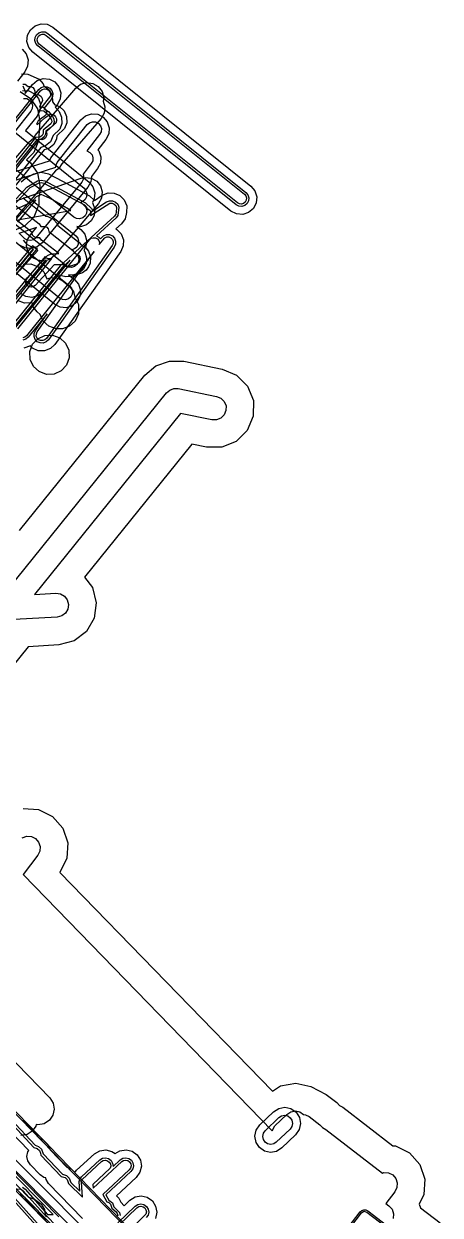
# Model space of a CAD drawing. Header units: metres. Extents: x -2677 to -840, y 169 to 1487.
# Drawn here: x -1857.4 to -1805.2, y 1337.7 to 1487 of the extents above; entities that cross this region are included whole.
import ezdxf

# ---------------------------------------------------------------- set-up
doc = ezdxf.new("R2010")
doc.units = ezdxf.units.M
doc.layers.add('AI_GREENING_EXCLUSIONS', color=1, linetype='Continuous')

msp = doc.modelspace()

# ---------------------------------------------------------------- linework, layer by layer
at = {"layer": 'AI_GREENING_EXCLUSIONS'}
for points in [[(-1856.97, 1485.61), (-1856.61, 1486.31), (-1856.02, 1486.81), (-1855.27, 1487.04), (-1854.49, 1486.98), (-1853.8, 1486.62), (-1828.93, 1466.7), (-1828.43, 1466.1), (-1828.19, 1465.35), (-1828.26, 1464.58), (-1828.62, 1463.88), (-1829.22, 1463.38), (-1829.96, 1463.15), (-1830.74, 1463.21), (-1831.43, 1463.57), (-1856.3, 1483.49), (-1856.8, 1484.09), (-1857.04, 1484.84), (-1856.97, 1485.61)], [(-1856.01, 1485.33), (-1855.83, 1485.68), (-1855.53, 1485.93), (-1855.16, 1486.05), (-1854.77, 1486.02), (-1854.43, 1485.84), (-1829.55, 1465.91), (-1829.3, 1465.62), (-1829.19, 1465.24), (-1829.22, 1464.86), (-1829.4, 1464.51), (-1829.7, 1464.26), (-1830.07, 1464.14), (-1830.46, 1464.17), (-1830.8, 1464.35), (-1855.68, 1484.27), (-1855.93, 1484.57), (-1856.05, 1484.95), (-1856.01, 1485.33)], [(-1855.6, 1485.49), (-1855.39, 1485.67), (-1855.13, 1485.75), (-1854.86, 1485.73), (-1854.61, 1485.6), (-1829.74, 1465.68), (-1829.57, 1465.47), (-1829.48, 1465.21), (-1829.51, 1464.94), (-1829.63, 1464.7), (-1829.84, 1464.52), (-1830.1, 1464.44), (-1830.37, 1464.46), (-1830.62, 1464.59), (-1855.49, 1484.51), (-1855.67, 1484.72), (-1855.75, 1484.98), (-1855.72, 1485.25), (-1855.6, 1485.49)], [(-1851.75, 1445.15), (-1852.09, 1444.23), (-1852.73, 1443.54), (-1853.62, 1443.13), (-1854.6, 1443.09), (-1855.52, 1443.43), (-1856.22, 1444.08), (-1856.63, 1444.96), (-1856.67, 1445.94), (-1856.32, 1446.86), (-1855.68, 1447.56), (-1854.8, 1447.97), (-1853.81, 1448.01), (-1852.89, 1447.67), (-1852.19, 1447.02), (-1851.78, 1446.14), (-1851.75, 1445.15)], [(-1824.67, 1351.19), (-1823.91, 1351.03), (-1823.27, 1350.58), (-1822.85, 1349.92), (-1822.71, 1349.16), (-1822.88, 1348.39), (-1823.32, 1347.75), (-1825.04, 1346.1), (-1825.7, 1345.67), (-1826.47, 1345.54), (-1827.23, 1345.7), (-1827.87, 1346.15), (-1828.29, 1346.8), (-1828.43, 1347.57), (-1828.26, 1348.33), (-1827.82, 1348.98), (-1826.1, 1350.63), (-1825.44, 1351.05), (-1824.67, 1351.19)], [(-1826.83, 1346.62), (-1827.15, 1346.84), (-1827.36, 1347.17), (-1827.43, 1347.55), (-1827.35, 1347.94), (-1827.12, 1348.26), (-1825.41, 1349.91), (-1825.08, 1350.12), (-1824.69, 1350.19), (-1824.31, 1350.11), (-1823.99, 1349.89), (-1823.78, 1349.56), (-1823.71, 1349.17), (-1823.79, 1348.79), (-1824.02, 1348.47), (-1825.74, 1346.82), (-1826.06, 1346.6), (-1826.45, 1346.54), (-1826.83, 1346.62)]]:
    msp.add_lwpolyline(points, close=True, dxfattribs=at)
for points in [[(-1857.65, 1483.85), (-1857.14, 1483.26), (-1856.89, 1482.52), (-1856.95, 1481.74), (-1857.3, 1481.04), (-1858.21, 1479.87)], [(-1857.72, 1480.77), (-1856.94, 1480.72), (-1855.5, 1480.09), (-1854.99, 1479.51), (-1854.91, 1479.28), (-1854.26, 1478.78), (-1853.88, 1478.1), (-1853.81, 1477.25), (-1853.55, 1476.9), (-1852.95, 1476.67), (-1852.38, 1476.13), (-1852.06, 1475.42), (-1852.04, 1474.64), (-1852.32, 1473.91), (-1853.29, 1472.99), (-1853.32, 1472.62), (-1853.68, 1471.93), (-1854.28, 1471.43), (-1854.88, 1471.24), (-1858.87, 1466.25)], [(-1862.1, 1465.98), (-1856.96, 1471.94), (-1856.82, 1472.18), (-1856.18, 1472.75), (-1856.18, 1472.75), (-1856.02, 1473.05), (-1850.91, 1478.98), (-1850.3, 1479.46), (-1849.55, 1479.67), (-1848.77, 1479.57), (-1848.09, 1479.19), (-1847.61, 1478.57), (-1847.4, 1477.82), (-1847.46, 1477.36), (-1847.25, 1476.62), (-1847.35, 1475.84), (-1847.73, 1475.16), (-1852.65, 1469.47), (-1853.03, 1468.92), (-1853.44, 1468.61), (-1858.42, 1462.74)], [(-1859.25, 1473.73), (-1855.32, 1478.63), (-1855.11, 1478.81), (-1854.85, 1478.89), (-1854.58, 1478.86), (-1854.34, 1478.74), (-1854.16, 1478.53), (-1854.08, 1478.27), (-1854.1, 1478), (-1855.57, 1476.09), (-1855.2, 1476.18), (-1854.93, 1476.12), (-1854.31, 1475.6), (-1853.94, 1475.02), (-1853.93, 1474.75), (-1854.02, 1474.49), (-1855, 1473.7), (-1854.98, 1473.29), (-1855.11, 1473.05), (-1855.32, 1472.87), (-1855.58, 1472.79), (-1855.91, 1472.85), (-1861.19, 1466.28)], [(-1859.36, 1474.06), (-1855.56, 1478.82), (-1855.26, 1479.07), (-1854.89, 1479.19), (-1854.89, 1479.19), (-1854.5, 1479.15), (-1854.15, 1478.97), (-1853.9, 1478.67), (-1853.78, 1478.3), (-1853.82, 1477.91), (-1854, 1477.57), (-1854.92, 1476.42), (-1854.35, 1476.05), (-1853.82, 1475.45), (-1853.65, 1475.09), (-1853.63, 1474.7), (-1853.76, 1474.34), (-1854.03, 1474.05), (-1854.66, 1473.58), (-1854.7, 1473.21), (-1854.88, 1472.86), (-1855.17, 1472.61), (-1855.55, 1472.49), (-1855.79, 1472.51), (-1860.84, 1466.23)], [(-1857.55, 1479.48), (-1857.28, 1479.46), (-1856.89, 1479.18), (-1856.54, 1479.19), (-1856.3, 1479.06), (-1856.12, 1478.86), (-1856.03, 1478.6), (-1856.05, 1478.33), (-1856.21, 1478.04), (-1855.72, 1478.18), (-1855.46, 1478.11), (-1855.25, 1477.94), (-1855.11, 1477.7), (-1855.08, 1477.43), (-1855.44, 1476.62), (-1855.13, 1476.63), (-1854.88, 1476.52), (-1854.69, 1476.33), (-1854.59, 1476.07), (-1854.59, 1475.8), (-1854.7, 1475.55), (-1855.64, 1474.87), (-1855.83, 1474.48), (-1855.7, 1474.41), (-1854.81, 1475.26), (-1854.17, 1475.66), (-1853.89, 1475.66), (-1853.64, 1475.57), (-1853.44, 1475.38), (-1853.33, 1475.13), (-1853.32, 1474.86), (-1853.42, 1474.6), (-1853.61, 1474.4), (-1854.62, 1473.5), (-1854.55, 1473.26), (-1854.57, 1472.99), (-1854.7, 1472.74), (-1854.91, 1472.57), (-1855.17, 1472.48), (-1855.5, 1472.54), (-1860.7, 1466.05)], [(-1857.55, 1479.27), (-1857.25, 1478.55), (-1857.25, 1478.3), (-1856.34, 1479.44), (-1855.74, 1479.94), (-1855, 1480.18), (-1854.22, 1480.11), (-1853.53, 1479.75), (-1853.02, 1479.16), (-1852.79, 1478.41), (-1852.86, 1477.64), (-1853.21, 1476.94), (-1853.5, 1476.59), (-1853.01, 1476.04), (-1852.68, 1475.33), (-1852.64, 1474.55), (-1852.91, 1473.82), (-1853.73, 1473.03), (-1854.1, 1472.23), (-1854.69, 1471.73), (-1855.29, 1471.54), (-1859.78, 1465.95)], [(-1857.58, 1478.69), (-1856.8, 1478.63), (-1856.1, 1478.28), (-1855.59, 1477.69), (-1855.35, 1476.95), (-1855.41, 1476.17), (-1855.76, 1475.48), (-1857.2, 1473.66), (-1849.24, 1467.2), (-1848.75, 1466.6), (-1848.52, 1465.86), (-1848.59, 1465.08), (-1848.83, 1464.62), (-1848.53, 1463.79), (-1848.6, 1463.02), (-1848.97, 1462.33), (-1849.57, 1461.83), (-1850.31, 1461.6), (-1850.77, 1461.64), (-1850.28, 1461.25), (-1849.79, 1460.65), (-1849.55, 1459.9), (-1849.63, 1459.12), (-1849.9, 1458.61), (-1849.78, 1458.46), (-1849.55, 1457.72), (-1849.62, 1456.94), (-1849.98, 1456.25), (-1850.58, 1455.75), (-1851.32, 1455.52), (-1851.84, 1455.57), (-1851.05, 1454.98), (-1850.55, 1454.38), (-1850.32, 1453.64), (-1850.39, 1452.86), (-1850.75, 1452.17), (-1851.35, 1451.67), (-1852.1, 1451.44), (-1852.88, 1451.51), (-1853.57, 1451.88), (-1864.94, 1461.1)], [(-1857.46, 1477.7), (-1857.07, 1477.67), (-1856.72, 1477.49), (-1856.46, 1477.2), (-1856.34, 1476.83), (-1856.37, 1476.44), (-1856.54, 1476.09), (-1858.6, 1473.51), (-1849.87, 1466.43), (-1849.63, 1466.12), (-1849.51, 1465.75), (-1849.55, 1465.36), (-1849.73, 1465.02), (-1850.03, 1464.77), (-1850.29, 1464.69), (-1849.64, 1464.06), (-1849.52, 1463.69), (-1849.56, 1463.3), (-1849.74, 1462.96), (-1850.04, 1462.71), (-1850.42, 1462.59), (-1850.8, 1462.63), (-1851.15, 1462.81), (-1861.63, 1471.34)], [(-1857.9, 1478.54), (-1856.6, 1477.67), (-1855.73, 1476.37), (-1855.43, 1474.84), (-1855.58, 1472.37), (-1856.18, 1470.93), (-1857.11, 1469.97), (-1856.57, 1469.61), (-1855.7, 1468.31), (-1855.4, 1466.78), (-1855.4, 1465.98), (-1855.53, 1465.32), (-1855.53, 1464.39), (-1856.19, 1462.81), (-1857.34, 1461.68), (-1858.86, 1461.06)], [(-1862.36, 1467.31), (-1854.21, 1469.88), (-1854.02, 1470.26), (-1850.26, 1475.02), (-1849.67, 1475.52), (-1849.67, 1475.52), (-1848.93, 1475.77), (-1848.15, 1475.7), (-1847.45, 1475.35), (-1846.95, 1474.76), (-1846.7, 1474.01), (-1846.77, 1473.24), (-1847.12, 1472.54), (-1848.13, 1471.26), (-1848, 1471.11), (-1847.76, 1470.37), (-1847.82, 1469.59), (-1848.17, 1468.89), (-1848.94, 1467.92), (-1849.01, 1467.25), (-1849.38, 1466.56), (-1855.14, 1459.58), (-1855.74, 1459.09), (-1856.49, 1458.86), (-1857.27, 1458.94), (-1857.95, 1459.31)], [(-1862.27, 1466.23), (-1853.43, 1469.08), (-1853.41, 1469.29), (-1853.23, 1469.64), (-1849.48, 1474.4), (-1849.18, 1474.65), (-1849.18, 1474.65), (-1848.81, 1474.77), (-1848.42, 1474.74), (-1848.07, 1474.56), (-1847.82, 1474.27), (-1847.7, 1473.9), (-1847.73, 1473.51), (-1847.91, 1473.16), (-1849.53, 1471.1), (-1849.13, 1470.92), (-1848.87, 1470.62), (-1848.75, 1470.25), (-1848.78, 1469.86), (-1848.96, 1469.51), (-1850, 1468.19), (-1849.93, 1467.93), (-1849.96, 1467.54), (-1850.15, 1467.2), (-1855.91, 1460.22), (-1856.21, 1459.97), (-1856.58, 1459.86), (-1856.97, 1459.9), (-1857.32, 1460.08), (-1858.03, 1460.78)], [(-1857.77, 1467.24), (-1857.24, 1467.65), (-1856.19, 1468.22), (-1855.26, 1468.45), (-1854.33, 1468.23), (-1852.57, 1467.31), (-1852.57, 1467.31), (-1849.2, 1465.47), (-1848.57, 1464.9), (-1847.58, 1465.54), (-1846.86, 1465.84), (-1846.08, 1465.83), (-1845.36, 1465.52), (-1844.82, 1464.96), (-1844.52, 1464.24), (-1844.53, 1463.37), (-1844.72, 1462.61), (-1845.18, 1461.98), (-1845.89, 1461.33), (-1845.74, 1461.27), (-1845.21, 1460.7), (-1844.93, 1459.97), (-1844.95, 1459.19), (-1845.27, 1458.48), (-1853.54, 1446.85), (-1854.1, 1446.32), (-1854.83, 1446.04), (-1855.61, 1446.06), (-1856.33, 1446.38), (-1856.61, 1446.68), (-1857.43, 1446.38)], [(-1860.1, 1464.25), (-1850.23, 1467.69), (-1849.74, 1467.79), (-1848.97, 1467.7), (-1848.28, 1467.32), (-1847.8, 1466.71), (-1847.58, 1465.96), (-1847.58, 1465.96), (-1847.67, 1465.19), (-1848.05, 1464.5), (-1853.56, 1458), (-1854.17, 1457.51), (-1854.92, 1457.3), (-1855.69, 1457.39), (-1856.38, 1457.76), (-1856.86, 1458.38), (-1857.08, 1459.13), (-1856.99, 1459.9), (-1856.61, 1460.58), (-1855.82, 1461.52), (-1858.07, 1460.74)], [(-1859.43, 1463.52), (-1856.63, 1466.51), (-1855.58, 1467.07), (-1855.25, 1467.15), (-1854.93, 1467.08), (-1849.83, 1464.33), (-1849.62, 1464.15), (-1849.5, 1463.92), (-1849.12, 1463.64), (-1849.02, 1463.38), (-1849.05, 1463.03), (-1846.62, 1464.56), (-1846.35, 1464.56), (-1846.09, 1464.45), (-1845.9, 1464.25), (-1845.8, 1464), (-1845.83, 1463.43), (-1845.9, 1463.16), (-1846.06, 1462.94), (-1852.85, 1456.7), (-1859.99, 1447.88)], [(-1859.65, 1463.72), (-1857.04, 1466.57), (-1855.72, 1467.34), (-1855.25, 1467.45), (-1855.25, 1467.45), (-1854.79, 1467.34), (-1849.69, 1464.59), (-1848.94, 1463.9), (-1848.77, 1463.58), (-1847.04, 1464.71), (-1846.67, 1464.85), (-1846.28, 1464.85), (-1845.93, 1464.7), (-1845.65, 1464.42), (-1845.51, 1464.05), (-1845.62, 1463.03), (-1845.85, 1462.72), (-1848.3, 1460.47), (-1848, 1460.31), (-1847.81, 1460.08), (-1847.43, 1460.48), (-1847.07, 1460.62), (-1846.68, 1460.61), (-1846.32, 1460.45), (-1846.06, 1460.17), (-1845.92, 1459.8), (-1845.93, 1459.41), (-1846.09, 1459.06), (-1854.35, 1447.43), (-1854.64, 1447.16), (-1855, 1447.02), (-1855.39, 1447.04), (-1855.75, 1447.19), (-1856.01, 1447.48), (-1856.15, 1447.84), (-1856.14, 1448.23), (-1855.98, 1448.59), (-1854.49, 1450.69), (-1856.87, 1447.74), (-1857.17, 1447.49), (-1857.54, 1447.38)], [(-1865.75, 1465.62), (-1851.68, 1454.21), (-1851.43, 1453.91), (-1851.31, 1453.53), (-1851.35, 1453.14), (-1851.53, 1452.8), (-1851.83, 1452.55), (-1852.2, 1452.43), (-1852.59, 1452.47), (-1852.94, 1452.65), (-1865.53, 1462.87)], [(-1858.73, 1466.8), (-1850.91, 1460.47), (-1850.66, 1460.17), (-1850.55, 1459.8), (-1850.59, 1459.41), (-1850.77, 1459.06), (-1851.07, 1458.81), (-1851.42, 1458.7), (-1850.66, 1457.99), (-1850.54, 1457.61), (-1850.58, 1457.22), (-1850.76, 1456.88), (-1851.06, 1456.63), (-1851.43, 1456.51), (-1851.82, 1456.55), (-1852.16, 1456.73), (-1861.11, 1463.97)], [(-1858.67, 1462.39), (-1851.51, 1463.65), (-1854.14, 1465.14), (-1855.24, 1465.66), (-1855.86, 1465.33), (-1858.4, 1462.57)], [(-1858.17, 1462.19), (-1855.91, 1464.93), (-1859.83, 1463.13)], [(-1858.51, 1464.32), (-1855.5, 1461.95), (-1855.29, 1461.64), (-1854.78, 1461.65), (-1854.54, 1461.53), (-1854.36, 1461.32), (-1854.28, 1460.99), (-1851.27, 1458.61), (-1851.05, 1458.27), (-1850.56, 1458.05), (-1850.41, 1457.82), (-1850.35, 1457.55), (-1850.49, 1457.12), (-1850.78, 1456.9), (-1851.75, 1456.62), (-1852.03, 1456.59), (-1852.29, 1456.68), (-1852.47, 1456.83), (-1853.64, 1456.82), (-1855.99, 1454.25), (-1856.21, 1454.09), (-1856.47, 1454.03), (-1856.74, 1454.07), (-1856.98, 1454.21), (-1857.14, 1454.43), (-1857.2, 1454.7), (-1857.16, 1454.97), (-1857.02, 1455.2), (-1854.45, 1458.01), (-1853.98, 1458.22), (-1853.04, 1458.23), (-1855.19, 1459.92), (-1855.4, 1460.22), (-1855.9, 1460.21), (-1856.15, 1460.34), (-1856.33, 1460.55), (-1856.4, 1460.88), (-1859.41, 1463.25)], [(-1857.45, 1465.29), (-1857.39, 1465.09), (-1854.65, 1462.92), (-1854.43, 1462.9), (-1853.73, 1462.55), (-1853.22, 1461.95), (-1853.16, 1461.76), (-1850.47, 1459.63), (-1850.22, 1459.35), (-1849.65, 1458.97), (-1849.32, 1458.55), (-1849.07, 1457.81), (-1849.12, 1457.03), (-1849.3, 1456.58), (-1849.62, 1456.15), (-1850.05, 1455.82), (-1851.39, 1455.37), (-1852.17, 1455.3), (-1853.06, 1455.53), (-1855.03, 1453.38), (-1855.66, 1452.92), (-1856.41, 1452.73), (-1857.19, 1452.85), (-1857.85, 1453.25)], [(-1858.19, 1448.81), (-1849.18, 1459.97), (-1848.97, 1460.15), (-1848.71, 1460.23), (-1848.44, 1460.21), (-1848.44, 1460.21), (-1848.19, 1460.08), (-1848.02, 1459.87), (-1847.94, 1459.61), (-1847.96, 1459.36), (-1847.27, 1460.23), (-1847.02, 1460.33), (-1846.75, 1460.32), (-1846.5, 1460.21), (-1846.31, 1460.01), (-1846.21, 1459.75), (-1846.22, 1459.48), (-1846.33, 1459.23), (-1854.6, 1447.6), (-1854.8, 1447.42), (-1855.05, 1447.32), (-1855.32, 1447.33), (-1855.57, 1447.44), (-1855.76, 1447.64), (-1855.86, 1447.89), (-1855.85, 1448.17), (-1855.74, 1448.42), (-1848.58, 1458.48), (-1857.1, 1447.93), (-1857.31, 1447.76), (-1857.57, 1447.68)], [(-1857.98, 1456.08), (-1855.65, 1458.63), (-1856.03, 1458.95), (-1856.26, 1458.96), (-1856.95, 1459.32), (-1857.46, 1459.91)], [(-1860.42, 1453.18), (-1855.7, 1458.88), (-1855.99, 1458.96), (-1856.34, 1459.22), (-1861.09, 1453.48)], [(-1860.65, 1453.37), (-1856.21, 1458.74), (-1856.31, 1458.79), (-1860.86, 1453.29)], [(-1861.32, 1448.95), (-1854.52, 1457.33), (-1854.71, 1457.41), (-1859.11, 1452.1)], [(-1861.08, 1448.76), (-1853.9, 1457.62), (-1854.32, 1457.57), (-1854.57, 1457.67), (-1854.74, 1457.85), (-1859.34, 1452.29)], [(-1858.42, 1449), (-1851.63, 1457.41), (-1852.63, 1456.5), (-1859.76, 1447.69)], [(-1857.52, 1456.9), (-1856.53, 1456.94), (-1855.62, 1456.59), (-1854.92, 1455.95), (-1854.52, 1455.09), (-1853.95, 1455.25), (-1853.18, 1455.15), (-1852.5, 1454.77), (-1851.7, 1454.09), (-1851.21, 1453.47), (-1851.01, 1452.76), (-1850.57, 1451.84), (-1850.57, 1450.66), (-1850.98, 1449.78), (-1851.68, 1449.13), (-1852.59, 1448.79), (-1853.38, 1448.79), (-1854.3, 1449.13), (-1855, 1449.78), (-1855.39, 1450.61), (-1855.77, 1450.94), (-1856.26, 1451.55), (-1856.39, 1452.04), (-1857.33, 1452.01), (-1858.24, 1452.36)], [(-1857.96, 1423.51), (-1842.24, 1442.97), (-1840.86, 1444.15), (-1839.16, 1444.76), (-1837.36, 1444.73), (-1832.54, 1443.76), (-1830.74, 1443.01), (-1829.36, 1441.62), (-1828.62, 1439.82), (-1828.63, 1437.87), (-1829.38, 1436.07), (-1830.76, 1434.69), (-1832.57, 1433.95), (-1834.52, 1433.96), (-1836.36, 1434.33), (-1849.83, 1417.67), (-1848.82, 1416.35), (-1848.33, 1414.46), (-1848.59, 1412.53), (-1849.58, 1410.84), (-1851.13, 1409.66), (-1853.02, 1409.17), (-1856.89, 1408.94), (-1876.08, 1385.19)], [(-1868.44, 1404.99), (-1839.51, 1440.77), (-1839.1, 1441.13), (-1838.59, 1441.31), (-1838.05, 1441.3), (-1833.23, 1440.33), (-1832.69, 1440.1), (-1832.28, 1439.69), (-1832.05, 1439.15), (-1832.06, 1438.56), (-1832.28, 1438.02), (-1832.7, 1437.61), (-1833.24, 1437.39), (-1833.82, 1437.39), (-1837.75, 1438.18), (-1856.09, 1415.5), (-1853.41, 1415.66), (-1852.83, 1415.58), (-1852.32, 1415.28), (-1851.97, 1414.82), (-1851.82, 1414.25), (-1851.9, 1413.67), (-1852.2, 1413.16), (-1852.66, 1412.81), (-1853.23, 1412.66), (-1858.64, 1412.34)], [(-1827.46, 1309.62), (-1916.33, 1398.83)], [(-1827.32, 1309.77), (-1916.19, 1398.97)], [(-1909.71, 1394.63), (-1827.24, 1311.82)], [(-1857.53, 1388.66), (-1855.58, 1388.53), (-1853.83, 1387.67), (-1852.54, 1386.21), (-1851.91, 1384.36), (-1852.03, 1382.42), (-1852.91, 1380.64), (-1826.24, 1353.22), (-1825.23, 1353.88), (-1823.3, 1354.23), (-1821.39, 1353.82), (-1819.47, 1352.8), (-1818.14, 1351.78), (-1817.83, 1351.42), (-1817.4, 1351.2), (-1811.13, 1346.38), (-1810.77, 1346.35), (-1809.02, 1345.5), (-1807.73, 1344.03), (-1807.1, 1342.19), (-1807.22, 1340.24), (-1807.81, 1339.03), (-1807.66, 1338.59), (-1805.18, 1336.69)], [(-1857.62, 1385), (-1857.06, 1385.19), (-1856.48, 1385.15), (-1855.95, 1384.89), (-1855.57, 1384.45), (-1855.38, 1383.9), (-1855.41, 1383.32), (-1855.67, 1382.79), (-1857.53, 1380.37), (-1826.26, 1348.23), (-1825.91, 1348.85), (-1824.42, 1350.31), (-1823.93, 1350.63), (-1823.35, 1350.73), (-1822.78, 1350.61), (-1822.32, 1350.29), (-1822.07, 1350.26), (-1821.6, 1350.02), (-1820.27, 1349), (-1819.96, 1348.64), (-1819.53, 1348.43), (-1812.42, 1342.95), (-1812.25, 1343.01), (-1811.67, 1342.97), (-1811.14, 1342.71), (-1810.76, 1342.28), (-1810.57, 1341.72), (-1810.6, 1341.14), (-1810.86, 1340.61), (-1811.99, 1339.13), (-1811.61, 1338.84), (-1811.22, 1338.4), (-1811.03, 1337.84), (-1811.07, 1337.26)], [(-1893.07, 1379.32), (-1826.75, 1312.75)], [(-1876.52, 1368.94), (-1823.13, 1313.97)], [(-1876.38, 1369.08), (-1823.15, 1314.27)], [(-1850.06, 1337.24), (-1854.33, 1341.64), (-1854.64, 1342.14), (-1854.68, 1342.36), (-1854.9, 1342.4), (-1855.38, 1342.74), (-1856.6, 1343.99), (-1856.92, 1344.48), (-1857.03, 1345.04), (-1856.92, 1345.61), (-1856.92, 1345.61), (-1856.8, 1345.78), (-1873.68, 1363.19)], [(-1857.59, 1341.16), (-1857.28, 1340.93), (-1854.45, 1337.76), (-1853.74, 1337.76), (-1876.05, 1360.44)], [(-1853.02, 1337.47), (-1875.84, 1360.65)], [(-1859.63, 1358.01), (-1854.18, 1352.39), (-1853.76, 1351.73), (-1853.62, 1350.97), (-1853.78, 1350.2), (-1854.22, 1349.56), (-1854.88, 1349.14), (-1855.65, 1349), (-1855.88, 1349.05), (-1855.92, 1348.84), (-1856.37, 1348.2), (-1857.02, 1347.78), (-1857.79, 1347.64)], [(-1868.5, 1351.92), (-1856.82, 1339.92), (-1856.09, 1339.68), (-1855.27, 1339.04), (-1854.85, 1338.39), (-1854.74, 1337.77), (-1826.31, 1308.57)], [(-1858.74, 1348.9), (-1856.18, 1346.16), (-1855.75, 1346.03), (-1855.48, 1345.79), (-1855.32, 1345.46), (-1855.3, 1345.21), (-1852.73, 1342.52), (-1852.26, 1342.4), (-1851.99, 1342.15), (-1851.81, 1341.62), (-1850.07, 1339.94), (-1850.17, 1341.79), (-1850.1, 1342.12), (-1847.69, 1344.38), (-1847.46, 1344.52), (-1847.19, 1344.56), (-1846.92, 1344.5), (-1846.7, 1344.33), (-1846.56, 1344.1), (-1846.52, 1343.83), (-1846.59, 1343.56), (-1848.75, 1341.53), (-1848.73, 1341.07), (-1845.14, 1344.39), (-1844.91, 1344.53), (-1844.64, 1344.57), (-1844.37, 1344.51), (-1844.15, 1344.35), (-1844.01, 1344.12), (-1843.97, 1343.85), (-1844.03, 1343.58), (-1844.19, 1343.36), (-1847.52, 1340.28), (-1847, 1339.33), (-1846.77, 1339.24), (-1846.57, 1339.06), (-1846.39, 1338.55), (-1845.86, 1338.08), (-1845.7, 1337.86), (-1845.63, 1337.59)], [(-1858.45, 1349.05), (-1856.02, 1346.45), (-1855.58, 1346.28), (-1855.23, 1345.96), (-1855.01, 1345.37), (-1852.58, 1342.82), (-1852.09, 1342.65), (-1851.74, 1342.32), (-1851.52, 1341.78), (-1850.41, 1340.69), (-1850.47, 1341.87), (-1850.41, 1342.16), (-1850.21, 1342.49), (-1847.89, 1344.6), (-1847.56, 1344.8), (-1847.17, 1344.86), (-1846.79, 1344.77), (-1846.48, 1344.54), (-1846.28, 1344.2), (-1846.23, 1343.79), (-1845.35, 1344.61), (-1845.01, 1344.81), (-1844.63, 1344.87), (-1844.25, 1344.78), (-1843.93, 1344.55), (-1843.73, 1344.22), (-1843.67, 1343.84), (-1843.76, 1343.46), (-1843.99, 1343.14), (-1847.14, 1340.22), (-1846.78, 1339.56), (-1846.32, 1339.23), (-1846.12, 1338.71), (-1845.43, 1337.99), (-1845.33, 1337.61)], [(-1857.56, 1349.57), (-1855.42, 1347.28), (-1854.95, 1347.06), (-1854.4, 1346.52), (-1854.12, 1345.88), (-1852.03, 1343.68), (-1851.45, 1343.42), (-1851.04, 1343.01), (-1850.81, 1343.3), (-1848.57, 1345.34), (-1847.9, 1345.75), (-1847.12, 1345.86), (-1846.37, 1345.67), (-1845.97, 1345.38), (-1845.36, 1345.75), (-1844.59, 1345.87), (-1843.83, 1345.69), (-1843.2, 1345.23), (-1842.79, 1344.57), (-1842.67, 1343.8), (-1842.85, 1343.04), (-1843.31, 1342.41), (-1845.81, 1340.09), (-1845.51, 1339.82), (-1845.27, 1339.3), (-1844.85, 1338.85), (-1844.13, 1339.53), (-1843.47, 1339.95), (-1842.7, 1340.08), (-1841.94, 1339.91), (-1841.3, 1339.46), (-1840.89, 1338.8), (-1840.75, 1338.04), (-1840.92, 1337.27)], [(-1855.38, 1336.26), (-1858.55, 1339.79), (-1858.69, 1340.03), (-1858.73, 1340.3), (-1858.66, 1340.56), (-1858.49, 1340.78), (-1858.26, 1340.92), (-1857.99, 1340.96), (-1857.72, 1340.89), (-1857.51, 1340.73), (-1854.58, 1337.46)], [(-1852.57, 1334.81), (-1856.84, 1339.21), (-1857.26, 1339.86), (-1857.9, 1340.3)], [(-1855.6, 1336.05), (-1858.77, 1339.59)], [(-1845.64, 1336.71), (-1843.44, 1338.81), (-1843.11, 1339.02), (-1842.73, 1339.08), (-1842.35, 1339), (-1842.03, 1338.77), (-1841.82, 1338.44), (-1841.75, 1338.06), (-1841.84, 1337.68), (-1842.06, 1337.36)], [(-1845.46, 1336.47), (-1843.23, 1338.59), (-1843, 1338.74), (-1842.73, 1338.78), (-1842.47, 1338.72), (-1842.24, 1338.57), (-1842.1, 1338.34), (-1842.05, 1338.07), (-1842.11, 1337.8), (-1844.18, 1335.76)], [(-1824.43, 1326.1), (-1815.23, 1338.09), (-1815.02, 1338.26), (-1814.76, 1338.35), (-1814.49, 1338.33), (-1814.25, 1338.21), (-1805.75, 1331.71)], [(-1824.35, 1325.81), (-1815.07, 1337.96), (-1814.74, 1338.15), (-1814.37, 1338.05), (-1805.72, 1331.43)]]:
    msp.add_lwpolyline(points, dxfattribs=at)

doc.saveas('drawing.dxf')
